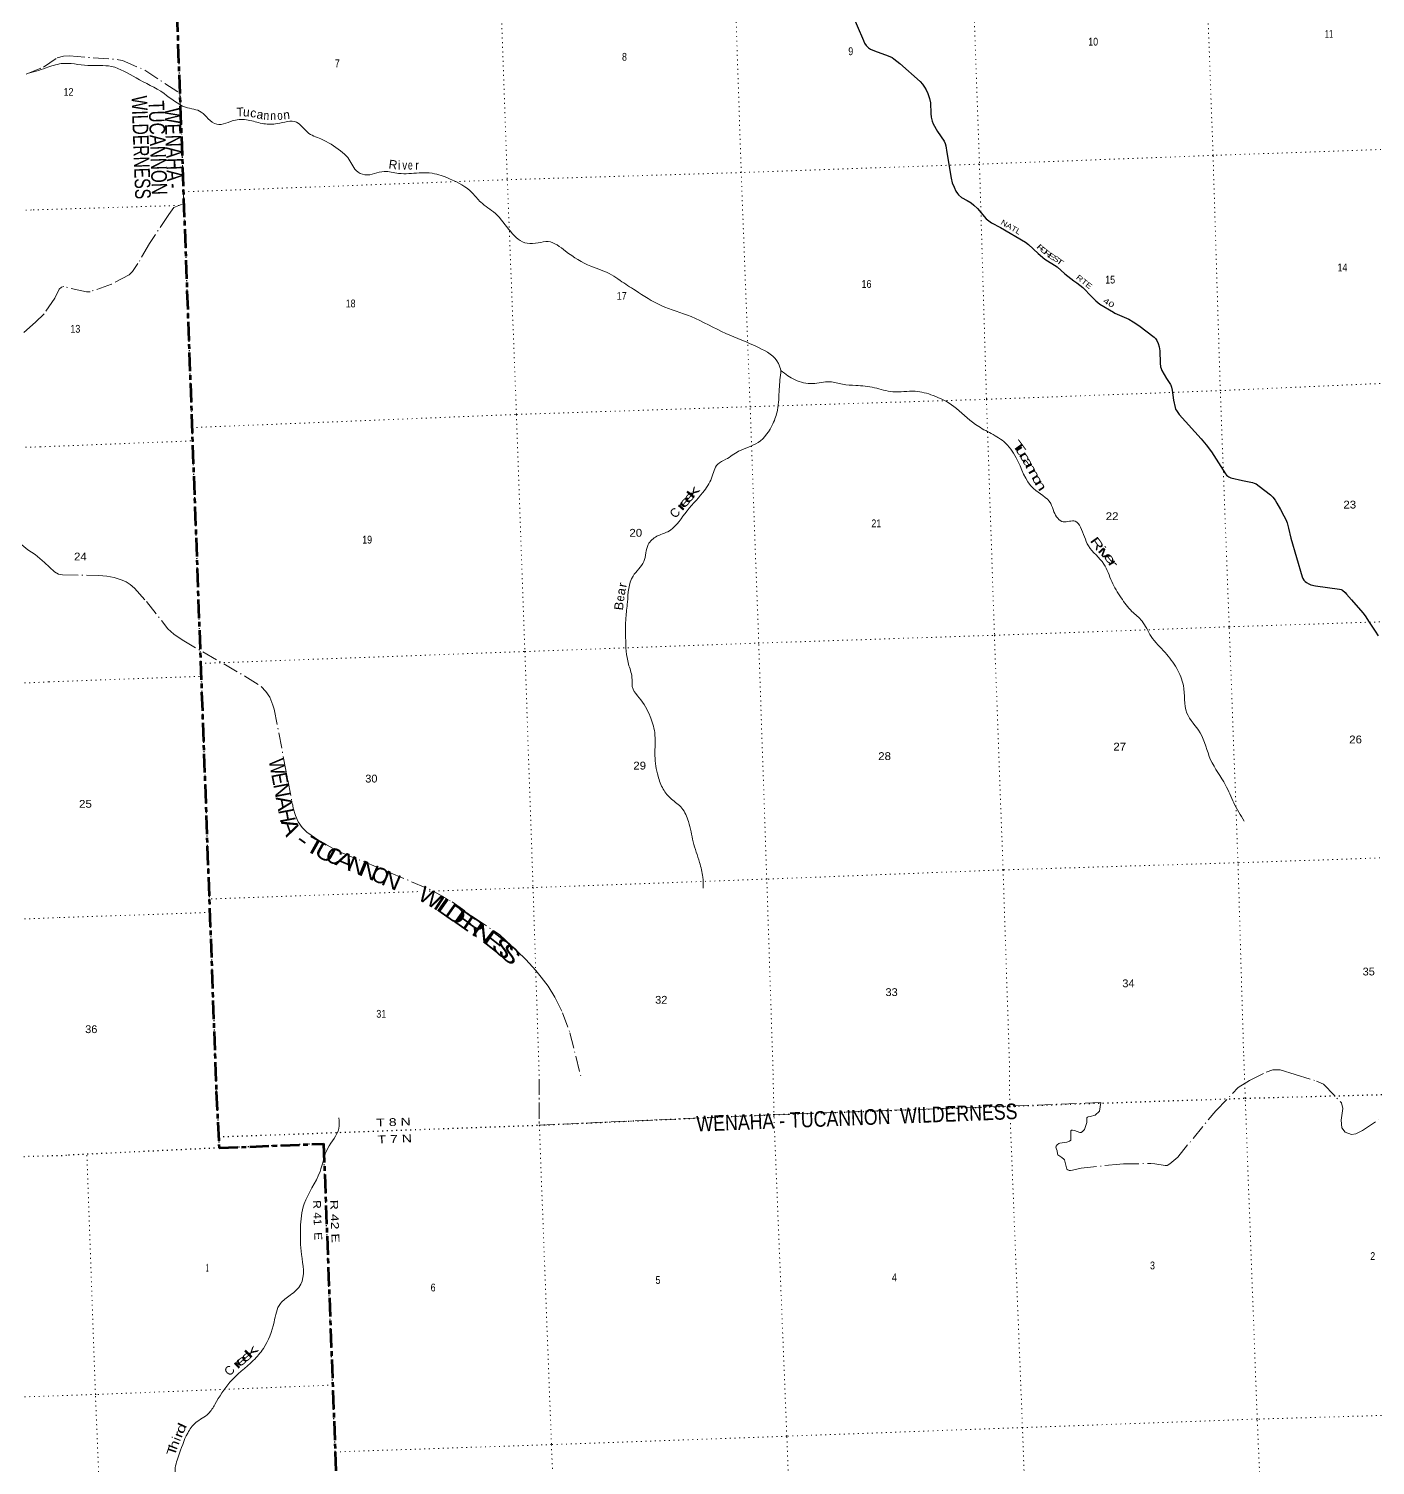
# Model space of a CAD drawing. Header units: feet. Extents: x 757852 to 1040949, y -536576 to -344549.
# Drawn here: x 856836 to 887044, y -495840 to -463597 of the extents above; entities that cross this region are included whole.
import ezdxf
from ezdxf.enums import TextEntityAlignment as Align

# ---------------------------------------------------------------- set-up
doc = ezdxf.new("R2010")
doc.units = ezdxf.units.FT
doc.header["$LTSCALE"] = 70
for name, pattern in [('DOT_DASHED', [7.7, 5, -1.2, 0.3, -1.2]), ('DOTTED', [1.5, 0.3, -1.2]), ('LONG_DASH_SHORT_DASH', [9.9, 6, -1.2, 1.5, -1.2])]:
    doc.linetypes.add(name, pattern=pattern)
for name, color, linetype, lineweight in [('11', 7, 'LONG_DASH_SHORT_DASH', 60), ('29', 7, 'Continuous', 25), ('39', 7, 'Continuous', 13), ('44', 7, 'DOT_DASHED', 13), ('6', 7, 'DOTTED', 25), ('7', 7, 'DOTTED', 13)]:
    doc.layers.add(name, color=color, linetype=linetype, lineweight=lineweight)
doc.layers.add('30', color=7, linetype='Continuous')
doc.layers.add('41', color=7, linetype='Continuous')

msp = doc.modelspace()

# ---------------------------------------------------------------- linework, layer by layer
at = {"layer": '11'}
msp.add_line((859374.35, -441779.96), (861042.93, -487447.56), dxfattribs=at)
msp.add_lwpolyline([(861042.93, -487447.53), (861107.39, -488716.32), (863449.33, -488624.67), (863449.22, -488620.66), (865145.73, -533311.69)], dxfattribs=at)
at = {"layer": '29'}
for points in [[(875278.58, -463204.36), (875560.28, -463864.83), (875587.7, -463922.49), (875623.77, -463974.63), (875647.12, -463998.25), (875677.88, -464022.75), (875719.96, -464052.83), (875808.84, -464094.91), (876118.76, -464205.22), (876202.94, -464245.57), (876245.01, -464273.4), (876379.8, -464373.81), (876833.07, -464783.32), (876886.28, -464840.88), (876934.37, -464907.06), (876972.45, -464969.22), (877008.7, -465048.1), (877046.6, -465161.72), (877064.33, -465262.91), (877070.56, -465497.54), (877080.67, -465584.82), (877100.62, -465669.11), (877125.76, -465732.2), (877227.16, -465905.5), (877374.25, -466121.21), (877394.92, -466174.57), (877411.33, -466224.47), (877436.12, -466377.85), (877530.28, -466948.6), (877554.61, -467053.62), (877597.57, -467152.97), (877636.77, -467242.11), (877668.84, -467292.24), (877697.91, -467328.07), (877765.03, -467384.48), (877886.78, -467455.88), (877977.46, -467506.81), (878040.63, -467556.83), (878117.74, -467631.13), (878317.13, -467862.73), (878371.69, -467910.45), (878435.36, -467950.96), (878633.4, -468057.76), (879197.88, -468387.09), (879267.98, -468436.79), (879481.54, -468640), (879634.31, -468767.08), (879693.87, -468807.19), (879851.55, -468903.92), (879906.29, -468941.54), (880080.91, -469100.56), (880280.84, -469258.09), (880350.17, -469303.47), (880480.43, -469403.74), (880522.51, -469441.83), (880650.67, -469574.21), (880779.02, -469706.52), (880862.22, -469777.49), (881169.23, -469959.34), (881204.87, -469980.23), (881515.49, -470117.71), (881611.68, -470172.73), (881736.88, -470258.43), (882081.61, -470516.62), (882111.74, -470546.27), (882147.75, -470596.83), (882175.8, -470658.99), (882199.85, -470737.19), (882211.65, -470823.75)], [(882211.65, -470823.75), (882215.42, -471102.63), (882227.9, -471182.35), (882240.93, -471225.47), (882259.35, -471269.68), (882361.69, -471444.71), (882447.34, -471578.38), (882459.37, -471600.44), (882472.95, -471645.52), (882487.42, -471710.73), (882517.03, -471931), (882554.96, -472098.27), (882564.58, -472132.83), (882582.61, -472162.9), (882642.51, -472251.74), (883138.67, -472798.25), (883249.68, -472934.83), (883367.4, -473091.25), (883687.44, -473587.77), (883707.85, -473613.67), (883735.91, -473639.74), (883759.95, -473655.78), (883806.77, -473675.89), (884063.45, -473737.07), (884287.61, -473785.35), (884326.08, -473797.15), (884372.17, -473815.19), (884440.55, -473860.24), (884696, -474057.96), (884744.91, -474107.95), (884802.02, -474181.14), (884840.1, -474245.31), (884920.26, -474385.68), (884996.41, -474530.05), (885038.49, -474614.27), (885066.55, -474688.46), (885097.03, -474806.54), (885147.01, -475031.59), (885401.91, -475899.76), (885419.25, -475939.71), (885439.29, -475971.79), (885471.35, -476001.87), (885504.56, -476026.6), (885557.52, -476058.02), (885601.61, -476076.06), (885707.55, -476099.72), (886243.31, -476175.12), (886279.96, -476185.34), (886312.02, -476201.39), (886368.15, -476248.99), (886402.2, -476285.6), (886508.38, -476418.67), (886769.07, -476708.53), (886816.02, -476773.87), (886906.7, -476918.45), (887040.05, -477120.48), (887107.61, -477222.03)]]:
    msp.add_lwpolyline(points, dxfattribs=at)
at = {"layer": '39'}
for points in [[(856775.94, -464614.04), (857223.51, -464476.88), (857566.86, -464380.5), (858163.83, -464422.57), (858692.24, -464442.7), (859243.01, -464702.29), (859872.14, -465051.59), (860354.14, -465357.28), (860706.97, -465466.73), (860864.95, -465618.07), (861054.16, -465740.46), (861473.54, -465645.79), (861799.73, -465655.99), (862107.59, -465728.78), (862413.43, -465725.58), (862844.56, -465696.6), (863088.42, -465919.4), (863390.36, -466070.41), (863831.4, -466339.31), (863995.32, -466488.47), (864181, -466779.06), (864379.51, -466875.15), (864807.41, -466800.24), (865132.46, -466842.49), (865594.13, -466834.61), (865890.25, -466841.71), (866275.36, -466962.2), (866791.86, -467286.87), (866975.15, -467487.47), (867303.88, -467743.74), (868021.48, -468412.57), (868265.17, -468403.23), (868488.36, -468374.51), (868879.96, -468588.86), (869446.78, -468926.02), (869909.78, -469118.21), (870103.14, -469246.48), (870442.95, -469468.39), (871025.92, -469811.07), (871696.35, -470059.06), (872472.18, -470435.96), (873210.39, -470751.95), (873657.87, -471112.71), (873712.07, -471271.18)], [(873710.99, -471268.03), (873673.07, -471684.6), (873633.66, -472158.06), (873529.91, -472467.37), (873199, -472881.57), (872762.4, -473080.81), (872475.27, -473261.55), (872292.28, -473373.12), (872156.51, -473681.39), (871959.17, -474005.51), (871555.93, -474481.92), (871172.75, -474885.69), (870927.56, -474989.12), (870734.49, -475173.03), (870632.7, -475556.32), (870393.41, -475881.71), (870267.02, -476467.86), (870232.36, -476819.12), (870226.18, -477263.57), (870291.96, -477857.94), (870367.64, -478147.84), (870392.9, -478421.25), (870531.97, -478613.18), (870774.99, -479030.12), (870878.56, -479391.22), (870884.44, -479913.36), (870954.7, -480375.52), (871070.3, -480662.22), (871258.27, -480888.7), (871487.51, -481087.93), (871637.54, -481391.6), (871743.56, -481844.68), (871883.86, -482308.74), (871958.56, -482636.69), (871967.19, -482886.58)], [(873712.07, -471271.18), (874027.54, -471479.82), (874419.63, -471562.08), (874808.43, -471520.36), (875091.89, -471577.87), (875392.48, -471602.85), (875807.75, -471654.39), (876220.03, -471744.05), (876721.61, -471732.96), (877126.06, -471828.86), (877590.44, -472073.04), (878073.05, -472476.78), (878387.88, -472661.42), (878709.19, -472863.88), (878988.79, -473227.69), (879379.05, -473918.37), (879763.8, -474251), (879836.77, -474438.92), (880044.73, -474664.8), (880312.29, -474650.75), (880429.73, -474781.29), (880610.97, -475206.1), (880957.67, -475611.92), (881134.13, -476006.85), (881343.7, -476368.76), (881585.74, -476673.67), (881811.51, -476893.01), (882016.56, -477235.05), (882330.12, -477597.84), (882589.53, -477954.25), (882739.69, -478337.97), (882820.1, -478955.92), (883115.81, -479399.29), (883351.78, -480002.56), (883684.86, -480572.88), (883869.46, -480973.57), (884102.23, -481380.82)], [(863793.24, -488038.68), (863792.08, -488279.51), (863544.22, -488723.76), (863370.79, -489248.24), (863014.73, -489974.39), (862931.91, -490514.43), (862956.86, -491109.7), (862939.82, -491778.36), (862704.28, -492021.62), (862481.1, -492206.35), (862340.74, -492625.58), (862099.17, -493220.15), (861874.32, -493487.2), (861347.24, -493977.26), (861012.71, -494474.07), (860868.31, -494680.71), (860583.52, -494883.19), (860401.81, -495116.94), (860198.23, -495638.23), (860119.82, -495981.51), (860183.93, -496332.9), (860072.4, -496709.2), (859949.6, -497111.89), (859753.59, -497336), (859577.96, -497501.36), (859574.33, -497796.43), (859380.72, -498104.75), (859164.05, -498377.59), (859062.76, -498902.09), (858975.09, -499271.71), (858661.16, -499717.78), (858380.99, -500012.43), (858097.81, -500296.6)]]:
    msp.add_spline(points, degree=3, dxfattribs=at)
at = {"layer": '44'}
for points in [[(856780.88, -464613.32), (857165.13, -464460.25), (857475.99, -464247.26), (857619.39, -464214.27), (857747.44, -464208.54), (858852.47, -464291.93), (858943.2, -464309.74), (859439.53, -464526.1), (860224.32, -465042.79), (860314.74, -467517.6)], [(860314.74, -467517.6), (860088.57, -467607.99), (859980.24, -467764.87), (859541.93, -468418.7), (859286.38, -468868.55), (859166.84, -469044.58), (859085.51, -469123.45), (858692.26, -469333.63), (858214.23, -469499.57), (858172.48, -469505.54), (858128.89, -469504.26), (857622.56, -469385.45), (857570.21, -469401.11), (857520.45, -469443.66), (857417.91, -469646.52), (857180.45, -469993.22), (856987.8, -470181.92)], [(856987.8, -470181.92), (856384.05, -470708.26), (856219.84, -470873.86), (856029.55, -471110.99), (855761.04, -471558.75), (855668.58, -471824.34), (855653.44, -471960.41), (855593.43, -472508.94), (855615.18, -472988.18), (855685.54, -473411.3), (855739.9, -473646.39), (855916.54, -474079.74), (856016.3, -474344.81), (856195.57, -474621.8), (856547.37, -475068.77), (856817.74, -475291.05), (856978.88, -475401.37), (857188.34, -475579.12)], [(857188.34, -475579.12), (857417.19, -475787.21), (857502.22, -475836.24), (857595.25, -475856.75), (858408.55, -475869), (858586, -475883.8), (858749.53, -475912.56), (858935.37, -475971.8), (859019.74, -476009.85), (859114.22, -476069.33), (859207.5, -476154.91), (859480.52, -476456.21), (859960.02, -477065.11), (860090.45, -477182.28), (860275.88, -477315.74), (861684.87, -478128.79), (862052.07, -478361.52), (862156.99, -478473.62), (862245.71, -478600.61), (862313.85, -478778.03), (862344.53, -478871.2), (862769.39, -481091.28), (862820.13, -481256.06), (862877.13, -481398.76), (862972.19, -481522.43), (863033.99, -481593.77), (863076.77, -481627.07), (863344.68, -481818.77), (863666.19, -481998.06), (863844.8, -482084.67), (864928.17, -482533.36), (865898.45, -482944.16), (866332.14, -483194.47), (866816.82, -483536.99), (867401.15, -483933.9), (867990.64, -484486.74), (868214.23, -484736.44), (868335.26, -484885.48), (868488.87, -485085.74), (868640.99, -485332.05), (868808.23, -485681.23), (868978.29, -486136.39), (869226.68, -487131.51)], [(868289.93, -487176.05), (868290.53, -488205.86), (873559.72, -487969.24), (878918.54, -487774.82), (880890.31, -487699.78), (880854.84, -487891.09), (880758.97, -487985.33), (880649.54, -488009.91), (880604.51, -488019.63), (880586.69, -488029.14), (880574.3, -488043.68), (880572.68, -488149.69), (880520.16, -488304.89), (880477.36, -488350.2), (880447.65, -488368.03), (880415.62, -488369.34), (880296.67, -488326.16), (880249.19, -488316.9), (880226.61, -488319.28), (880214.81, -488332.09), (880217.01, -488430.02), (880217.51, -488541.98), (880188.59, -488564.23), (880124.56, -488588.16), (879971.11, -488611.78), (879942.59, -488620.12), (879910.51, -488643.9), (879882.65, -488679.85), (879881.4, -488702.17), (879892.03, -488741.61), (879911, -488785.15), (879916.45, -488847.24), (879924.92, -488870.81), (880016.29, -488932.63), (880060.24, -488969.72), (880071.46, -488985.32), (880128.03, -489189.94), (880146.99, -489207.54), (880174.32, -489220.62), (880207.6, -489224.19), (880248.67, -489219.08), (880445.64, -489174.44), (881315.34, -489077.94), (881392.99, -489074.36), (882009, -489067.57), (882097.68, -489074.37), (882331.99, -489113.94), (882378.14, -489107.66), (882432.8, -489074.37), (882613.64, -488921.34), (883468.22, -487881.42), (883972.56, -487363.64), (884222.47, -487200.35), (884594.66, -487015.04), (884750.1, -486967.29), (884909.55, -486967.62), (885249.73, -487067.57), (885729.31, -487219.38), (885882.58, -487288.58), (886287.84, -487704.92), (886320.64, -487830.11), (886278.48, -488091.05), (886296.32, -488262.58), (886368.65, -488365.67), (886507.76, -488417.56), (886611.07, -488403.72), (886757.66, -488325.68), (887120.04, -488077.19)]]:
    msp.add_lwpolyline(points, dxfattribs=at)
at = {"layer": '6'}
for points in [[(859374.35, -441779.96), (859543.42, -446495.16), (859569.02, -447088.93), (859741.26, -451750.65), (859757.56, -452321.15), (859930.93, -457029.5), (859953.05, -457548.76), (860108.57, -461984.64), (860126.41, -462273.33), (860307.09, -467273.84), (860314.91, -467560.19), (860497.78, -472569.27), (860508.06, -472850.53), (860688.43, -477828.82), (860703.56, -478136.18), (860885.08, -483124.93), (860898.53, -483437.71), (861042.93, -487447.56)], [(861042.93, -487447.53), (861094.67, -488466.02), (861107.39, -488716.32)], [(861094.67, -488466.02), (868290.53, -488205.86), (873556.57, -487968.76), (878832.53, -487779.4), (884127.43, -487601.45), (889424.71, -487459.7)], [(865145.73, -533311.69), (865134.45, -533010.65), (865114.06, -532477.49), (865059.69, -531028.33), (864918.34, -527250.08), (864858.93, -525756.5), (864715.21, -521970.44), (864658.28, -520470.88), (864514.09, -516672.49), (864456.94, -515166.88), (864313.65, -511392.15), (864256.43, -509885.01), (864112.81, -506101.45), (864056.48, -504617.68), (863904.8, -500833.6), (863855.52, -499323.81), (863711.87, -495539.57), (863654.95, -494040.1), (863449.22, -488620.66), (861107.39, -488716.32), (857682.59, -488881.09)], [(829253.63, -489916.01), (834641.36, -489734.9), (836996.89, -489666.76), (839907.63, -489526.14), (842281.43, -489463.35), (845208.81, -489338.17), (847574.07, -489261.65), (850487.64, -489142.99), (852862.77, -489062.09), (855777.89, -488931.35), (857682.59, -488881.09)]]:
    msp.add_lwpolyline(points, dxfattribs=at)
at = {"layer": '7'}
for p, q in [((860314.9, -467559.76), (856894.3, -467665.33)), ((857091.83, -472981.79), (860507.94, -472847.29)), ((857287.8, -478256.16), (860703.36, -478132.18)), ((865565.86, -482964.6), (860885.29, -483129.88)), ((860898.29, -483432.24), (857484.44, -483548.31))]:
    msp.add_line(p, q, dxfattribs=at)
for points in [[(877803.9, -456853.53), (877977.07, -461339.01), (878165.82, -466636.5), (878322.06, -471914.95), (878500.76, -477210.74), (878694.65, -482476.06), (878836.9, -486776.88)], [(884090.33, -486576.25), (883965.05, -482313.5), (883768.42, -477020.25), (883567.58, -471719.12), (883405.34, -466440.84), (883214.71, -461147.41), (883056.48, -456697.51)], [(873533.77, -486978.19), (873393.45, -482683.57), (873212.81, -477389.84), (873019.75, -472080.48), (872820.13, -466825.34), (872643.06, -461515.49), (872484.94, -457069.59)], [(867225.01, -457249.85), (867385.12, -461695.69), (867573.65, -466985.18), (867777.64, -472254.19), (867967.02, -477575.68), (868149.77, -482873.35), (868289.93, -487176.05)], [(888641.14, -466255.31), (883405.34, -466440.84), (878157.82, -466636.74), (872820.13, -466825.34), (867573.65, -466985.18), (860305.25, -467257.9)], [(856894.3, -467665.33), (854998.99, -467761.62), (849706.53, -467951.43), (844407.64, -468129.4), (839082.75, -468310.27), (833805.85, -468485.5), (828405.02, -468676.98)], [(860497.02, -472549.41), (867777.64, -472254.19), (873019.75, -472080.48), (878322.06, -471914.95), (883567.58, -471719.12), (888836.07, -471484.57)], [(831375.13, -473888.23), (833998.67, -473802.05), (839304.61, -473595.72), (844594.65, -473452.17), (849895.47, -473272.12), (855188.35, -473036.12), (857091.83, -472981.79)], [(860688.95, -477842.62), (867967.02, -477575.68), (873196.72, -477386.33), (878500.76, -477210.74), (883768.42, -477020.25), (889038.56, -476847.69)], [(857287.8, -478256.16), (855392.93, -478344.23), (850127.3, -478555.22), (844805.73, -478715.9), (839514.03, -478927.77), (834207.67, -479122.06), (828808.29, -479297.43)], [(889249.12, -482138.52), (883983.09, -482314.96), (878694.65, -482476.06), (873393.45, -482683.57), (868149.77, -482873.35), (865803.02, -482956.22)], [(829014.39, -484591.44), (834467.85, -484412.23), (839708.44, -484232.21), (844996.2, -484022.48), (850308.3, -483819.96), (855588.51, -483624.54), (857484.44, -483548.31)], [(878836.9, -486776.88), (878844.21, -487786.41), (878845.18, -487811.82)], [(885426.59, -521220.1), (885250.47, -515945.63), (885040.26, -510670.09), (884833.14, -505362.36), (884625.15, -500094.78), (884396.46, -494803.7), (884127.43, -487601.45), (884090.33, -486576.25)], [(868289.93, -487176.05), (868290.53, -488205.86), (868562.66, -495375.92), (868768.52, -500639.54), (868968.49, -505907.34), (869185.4, -511206.77), (869381.37, -516474.68), (869563.03, -521803.18)], [(874865.18, -521595.05), (874675.22, -516326.98), (874470.73, -511041.25), (874252, -505747.88), (874043.67, -500468.27), (873843.3, -495186.44), (873555.21, -488018.83), (873533.77, -486978.19)], [(878858.56, -488161.61), (879129.84, -494992.79), (879318.2, -500274.95), (879538.82, -505564.25), (879749.54, -510857.84), (879954.26, -516151.59), (880155.27, -521385.24)], [(859798.83, -533436.62), (859714.09, -531302.52), (859524.99, -525994.29), (859313.98, -520690.68), (859136.66, -515374.1), (858928.57, -510102.51), (858749.65, -504800.03), (858552.36, -499556.23), (858331.28, -494250.89), (858140.11, -488867.95)], [(826127.95, -495561.23), (829443.97, -495436.05), (837193.36, -495082.25), (842493.41, -494864.23), (847762.73, -494629.28), (853071.54, -494431), (857882.63, -494264.63)], [(863654.95, -494040.1), (858347.3, -494250.45), (857882.63, -494264.63)], [(889701.69, -494647.72), (884390.46, -494803.86), (879129.84, -494992.79), (873843.3, -495186.44), (868562.66, -495375.92), (863711.87, -495539.57)]]:
    msp.add_lwpolyline(points, dxfattribs=at)

# ---------------------------------------------------------------- texts
at = {"layer": '30'}
for s, rotation, width, p in [('NATL', 329.74, 1.2, (878629.48, -467976.7)), ('RTE', 321.765, 1.25, (880320.32, -469200.08)), ('40', 329.361, 1.45, (880926.52, -469734.22))]:
    msp.add_text(s, height=120, rotation=rotation, dxfattribs=dict(at, width=width)).set_placement(p)
for s, rotation, width, p in [('F', 316.423, 1.9, (879499.64, -468560.6)), ('O', 320.245, 1.45, (879572.09, -468619.68)), ('R', 320.245, 1.5, (879657.55, -468690.12)), ('E', 326.042, 1.45, (879753.09, -468757.4)), ('S', 328.473, 1.4, (879852.3, -468814.15)), ('T', 325.501, 1.65, (879937.45, -468878.01))]:
    msp.add_text(s, height=120, rotation=rotation, dxfattribs=dict(at, width=width)).set_placement(p, align=Align.CENTER)
at = {"layer": '41'}
for s, rotation, p in [('T', 0.409, (861578.02, -465565.04)), ('u', 355.356, (861710.46, -465565.51)), ('c', 354.077, (861864.8, -465585.9)), ('a', 351.228, (862012.13, -465618.08)), ('n', 6.421, (862630, -465625.21)), ('R', 352.438, (864996.86, -466744.61)), ('i', 0.931, (865147.63, -466759.71)), ('r', 1.024, (865549.79, -466758.18)), ('C', 47.877, (871406.51, -474527.88)), ('C', 47.082, (861411.22, -493781.21)), ('i', 68.518, (860240.23, -495282.89))]:
    msp.add_text(s, height=200, rotation=rotation, dxfattribs=at).set_placement(p, align=Align.CENTER)
for s, rotation, width, p in [('n', 357.637, 0.85, (862163.17, -465641.7)), ('n', 1.561, 0.85, (862321.56, -465647.86)), ('o', 4.049, 0.8, (862478.82, -465640.75)), ('v', 358.931, 0.8, (865269.44, -466758.5)), ('e', 0.024, 0.7, (865396.79, -466758.17)), ('T', 306.29, 1.9, (878968.42, -473043.14)), ('u', 302.523, 1.7, (879027.46, -473138.52)), ('c', 302.116, 1.75, (879105.67, -473263.41)), ('a', 299.174, 1.55, (879170.1, -473377.87)), ('n', 299.592, 1.6, (879241.46, -473505.84)), ('n', 300.592, 1.6, (879312.88, -473638.38)), ('o', 299.115, 1.45, (879380.07, -473763.89)), ('k', 49.619, 2.1, (871815.27, -474059.05)), ('n', 301.973, 1.65, (879457.12, -473896.59)), ('r', 48.74, 2.1, (871549.63, -474368.5)), ('e', 48.74, 1.9, (871629.45, -474275.19)), ('e', 49.619, 1.85, (871723.91, -474166.46)), ('R', 305.668, 1.6, (880723.11, -475213)), ('i', 312.128, 1.8, (880842.09, -475359.7)), ('v', 307.897, 1.9, (880916.51, -475439.48)), ('e', 308.462, 1.75, (881011.9, -475540.4)), ('r', 303.075, 1.75, (881082.31, -475652.33)), ('a', 78.73, 1.05, (870219.26, -476245.91)), ('r', 78.73, 1.1, (870250.08, -476100.75)), ('B', 83.497, 1.05, (870175.48, -476564.59)), ('e', 81.736, 0.9, (870196.88, -476394.12)), ('e', 39.762, 1.8, (861780.54, -493467.91)), ('k', 43.994, 2.25, (861895.43, -493357.24)), ('r', 42.193, 2.15, (861582.86, -493630.81)), ('e', 39.762, 1.8, (861668.13, -493563.35)), ('d', 64.616, 1.55, (860340.6, -495050.37)), ('r', 68.518, 1.4, (860286.54, -495182.74)), ('T', 71.522, 1.4, (860144.98, -495538.08)), ('h', 69.522, 1.3, (860187.44, -495413.57))]:
    msp.add_text(s, height=200, rotation=rotation, dxfattribs=dict(at, width=width)).set_placement(p, align=Align.CENTER)
at = {"layer": '44'}
for s, rotation, width, p in [('WILDERNESS', 272.092, 0.75, (859183.83, -466266.48)), ('TUCANNON', 272.092, 0.8, (859560.97, -466272.14)), ('WENAHA', 272.092, 0.8, (859910.61, -466201.18)), ('-', 272.092, 0.75, (859929.2, -467128)), ('W', 280.834, 0.8, (862248.36, -480190.52)), ('E', 280.834, 0.85, (862300.08, -480460.83)), ('N', 280.834, 0.95, (862349.74, -480720.32)), ('A', 280.834, 1.05, (862405.1, -481009.57)), ('H', 280.834, 0.9, (862458.38, -481287.99)), ('A', 289.31, 1.25, (862551.82, -481573.64)), ('-', 324.415, 1.5, (862893.94, -481935.05)), ('T', 330.854, 1.5, (863175.16, -482107.69)), ('U', 330.854, 1.3, (863409.5, -482238.37)), ('A', 337.503, 1.3, (863868.27, -482429.03)), ('N', 337.503, 1.2, (864135.6, -482546.47)), ('N', 337.503, 1.2, (864406.43, -482658.63)), ('N', 337.053, 1.2, (864905.7, -482873.18)), ('W', 330.008, 1.1, (865750.98, -483249.06)), ('I', 327.008, 1.35, (865954.17, -483367.77)), ('L', 324.751, 1.7, (866124.75, -483481.05)), ('D', 324.751, 1.3, (866317.99, -483617.63)), ('E', 324.751, 1.45, (866516, -483749.42)), ('R', 325.813, 1.35, (866722.03, -483885.46)), ('N', 325.813, 1.45, (866942.46, -484046.4)), ('E', 321.813, 1.55, (867169.25, -484215.91)), ('S', 316.838, 1.5, (867357.53, -484364.43)), ('S', 316.838, 1.5, (867507.95, -484492.42)), ('WENAHA - TUCANNON  WILDERNESS', 2.253, 0.85, (875422.63, -488209.62))]:
    msp.add_text(s, height=350, rotation=rotation, dxfattribs=dict(at, width=width)).set_placement(p, align=Align.CENTER)
for s, rotation, p in [('C', 337.503, (863619.09, -482325.82)), ('O', 337.053, (864657.35, -482763.28))]:
    msp.add_text(s, height=350, rotation=rotation, dxfattribs=at).set_placement(p, align=Align.CENTER)
at = {"layer": '6'}
for s, rotation, width, p in [('T 8 N', 2.071, 1.35, (864636.33, -488237.91)), ('T 7 N', 2.071, 1.35, (864664.16, -488615.3)), ('R 41  E', 272.174, 1.15, (863212.45, -489893.27)), ('R 42 E', 272.174, 1.35, (863597.26, -489884.4))]:
    msp.add_text(s, height=175, rotation=rotation, dxfattribs=dict(at, width=width)).set_placement(p)
at = {"layer": '7'}
for s, width, p in [('11', 0.65, (885915.4, -463801.02)), ('10', 0.85, (880605.71, -463975.08)), ('7', 0.85, (863703.14, -464460.99)), ('8', 0.85, (870145.38, -464314.58)), ('9', 0.85, (875222.25, -464189.56)), ('12', 0.85, (857618, -465101.39)), ('14', 0.85, (886197.8, -469042.44)), ('16', 0.85, (875520.19, -469412.55)), ('15', 0.85, (880986.32, -469315.3)), ('18', 0.85, (863946.23, -469850.76)), ('17', 0.85, (870028.54, -469681.09)), ('13', 0.85, (857771.32, -470419.96)), ('23', 1.1, (886329.25, -474365.67)), ('21', 0.85, (875739.82, -474786.7)), ('22', 1.1, (880997.53, -474626.68)), ('20', 1.1, (870311.35, -474997.84)), ('19', 0.85, (864316.91, -475151.78)), ('24', 1.1, (857851.8, -475531.24)), ('27', 1.1, (881168.42, -479797.74)), ('26', 1.1, (886459.97, -479636.56)), ('29', 1.1, (870399.23, -480223.86)), ('28', 1.1, (875893.69, -480010.38)), ('30', 1.05, (864386.01, -480515.11)), ('25', 1.1, (857964.74, -481082.04)), ('35', 1.05, (886761.38, -484845.25)), ('33', 1.05, (876057.6, -485307.66)), ('34', 1.05, (881369.97, -485110.8)), ('32', 1.05, (870889.96, -485479.92)), ('31', 0.85, (864634.26, -485794.8)), ('36', 1.05, (858102.3, -486139.69)), ('2', 0.85, (886932.22, -491231.58)), ('1', 0.4, (860809.45, -491493.04)), ('3', 0.85, (881991.12, -491442.25)), ('5', 0.85, (870897.17, -491769.07)), ('4', 0.85, (876201.17, -491709.81)), ('6', 0.85, (865851.85, -491937.01))]:
    msp.add_text(s, height=175, dxfattribs=dict(at, width=width)).set_placement(p)

doc.saveas('drawing.dxf')
